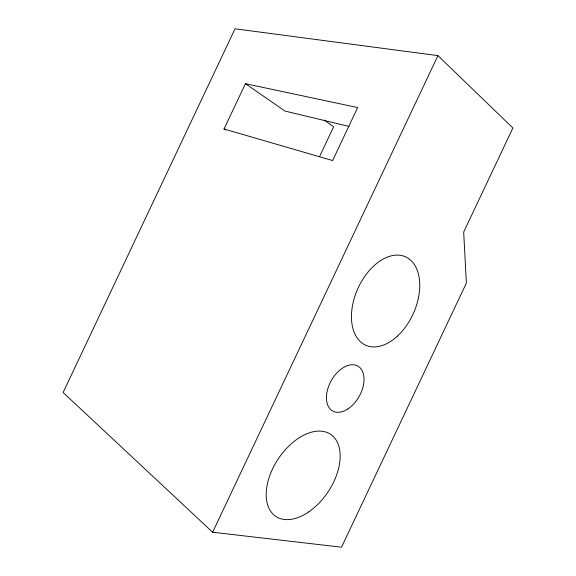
<?xml version="1.0" encoding="UTF-8"?>
<svg xmlns="http://www.w3.org/2000/svg" width="576" height="576" viewBox="0 0 576 576"><rect width="100%" height="100%" fill="white"/><g stroke="black" fill="none" stroke-linecap="round" stroke-linejoin="round"><path stroke-width="0.86" d="M224.006 129.002L245.434 83.678L357.66 107.575L332.611 160.56L224.006 129.002L225.533 129.946M319.5 156.694L333.634 126.799L324.245 120.06M212.63 532.231L437.933 55.634L235.037 28.8L63.115 392.494L212.63 532.231L341.525 547.2L466.366 283.097L463.68 232.049L512.885 127.987L437.933 55.634M349.006 126.425L284.969 111.06L245.434 83.678M308.722 511.898A49.342 29.88 -56.3 0 0 332.071 435.427A49.342 29.88 -56.3 0 0 268.747 478.735A49.342 29.88 -56.3 0 0 308.722 511.898M397.433 336.103A48.478 30.42 -65.7 0 0 407.441 257.818A48.478 30.42 -65.7 0 0 351.943 309.125A48.478 30.42 -65.7 0 0 397.433 336.103M347.882 408.953A25.754 16.042 -60.8 0 0 360.022 367.74A25.754 16.042 -60.8 0 0 327.766 388.872A25.754 16.042 -60.8 0 0 347.882 408.953"/></g></svg>
